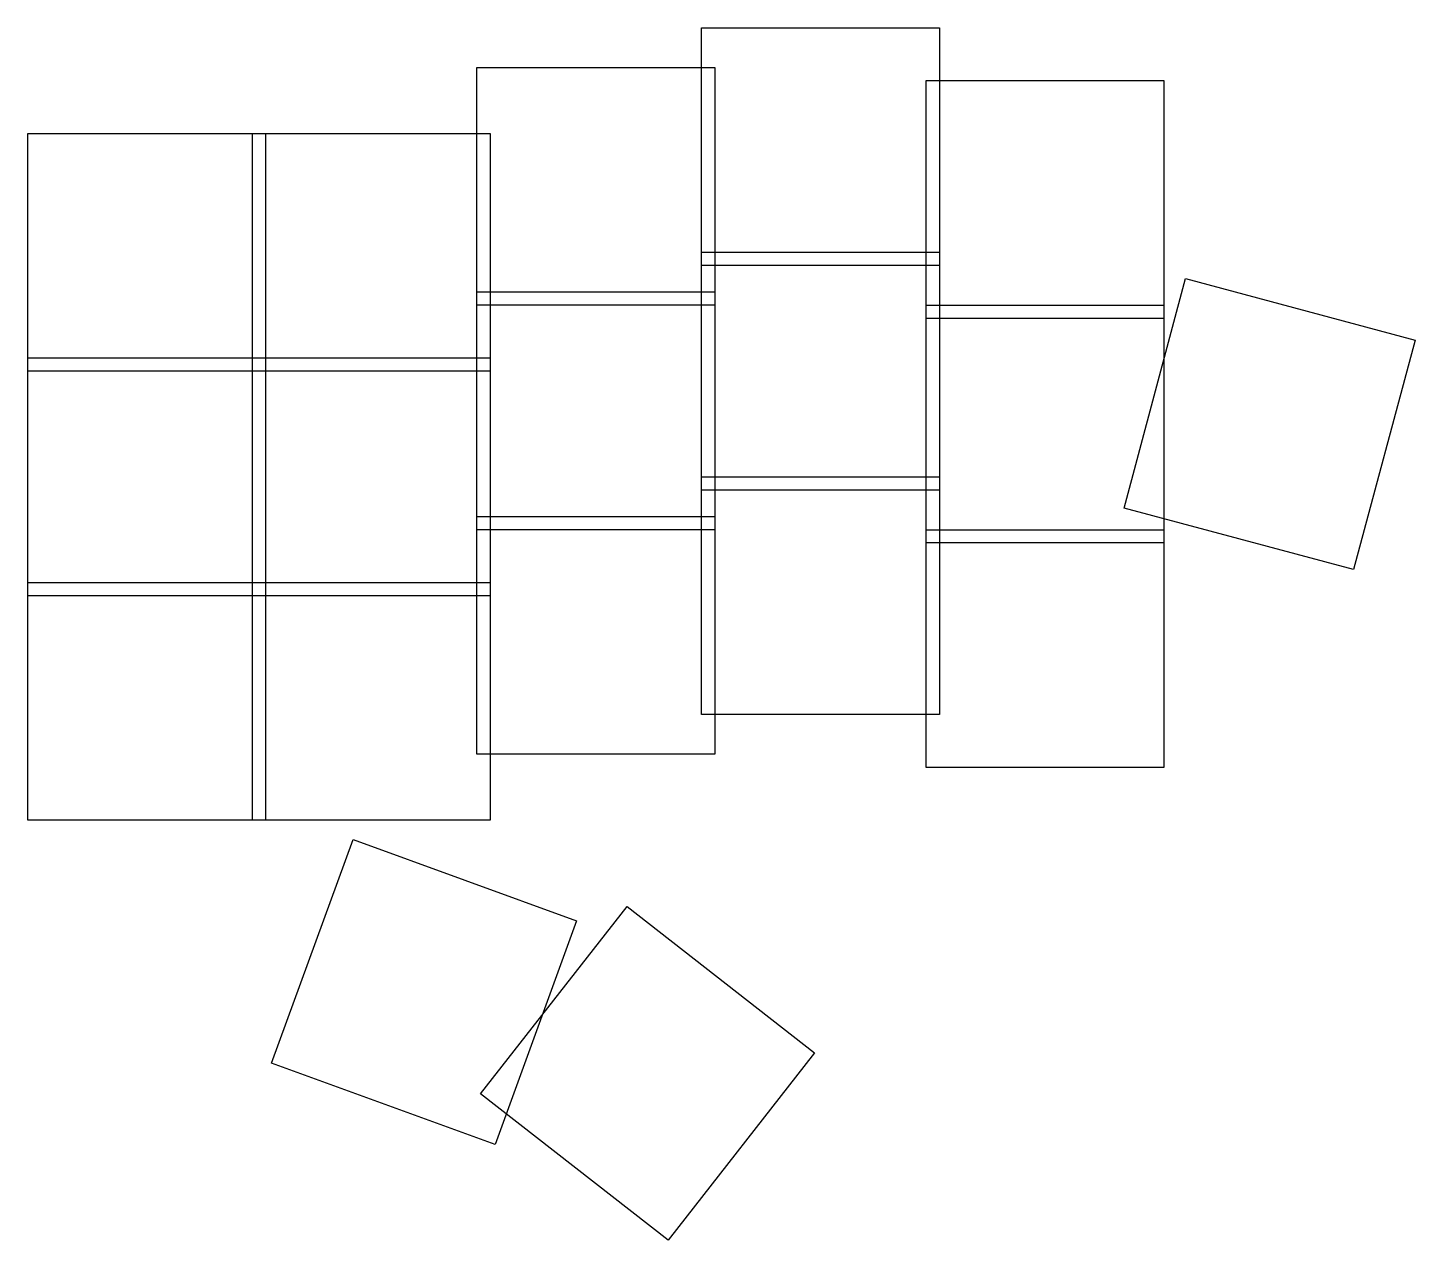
# Model space of a CAD drawing. Header units: millimetres. Extents: x -9 to 96, y -43 to 49.
import ezdxf

# ---------------------------------------------------------------- set-up
doc = ezdxf.new("R2010")
doc.units = ezdxf.units.MM

msp = doc.modelspace()

# ---------------------------------------------------------------- linework, layer by layer
for p, q in [((42, 49), (60, 49)), ((42, 31), (42, 49)), ((60, 49), (60, 31)), ((25, 46), (43, 46)), ((25, 28), (25, 46)), ((43, 46), (43, 28)), ((59, 45), (77, 45)), ((59, 27), (59, 45)), ((77, 45), (77, 27)), ((-9, 41), (9, 41)), ((-9, 23), (-9, 41)), ((8, 41), (26, 41)), ((8, 23), (8, 41)), ((9, 41), (9, 23)), ((26, 41), (26, 23)), ((42, 32), (60, 32)), ((42, 14), (42, 32)), ((60, 32), (60, 14)), ((60, 31), (42, 31)), ((73.98, 12.64), (78.64, 30.02)), ((78.64, 30.02), (96.02, 25.36)), ((25, 29), (43, 29)), ((25, 11), (25, 29)), ((43, 29), (43, 11)), ((43, 28), (25, 28)), ((59, 28), (77, 28)), ((59, 10), (59, 28)), ((77, 28), (77, 10)), ((77, 27), (59, 27)), ((96.02, 25.36), (91.36, 7.98)), ((-9, 24), (9, 24)), ((-9, 6), (-9, 24)), ((8, 24), (26, 24)), ((8, 6), (8, 24)), ((9, 24), (9, 6)), ((26, 24), (26, 6)), ((9, 23), (-9, 23)), ((26, 23), (8, 23)), ((42, 15), (60, 15)), ((42, -3), (42, 15)), ((60, 15), (60, -3)), ((60, 14), (42, 14)), ((91.36, 7.98), (73.98, 12.64)), ((25, 12), (43, 12)), ((25, -6), (25, 12)), ((43, 12), (43, -6)), ((43, 11), (25, 11)), ((59, 11), (77, 11)), ((59, -7), (59, 11)), ((77, 11), (77, -7)), ((77, 10), (59, 10)), ((-9, 7), (9, 7)), ((-9, -11), (-9, 7)), ((8, 7), (26, 7)), ((8, -11), (8, 7)), ((9, 7), (9, -11)), ((26, 7), (26, -11)), ((9, 6), (-9, 6)), ((26, 6), (8, 6)), ((60, -3), (42, -3)), ((43, -6), (25, -6)), ((77, -7), (59, -7)), ((9, -11), (-9, -11)), ((26, -11), (8, -11)), ((9.46, -29.38), (15.62, -12.46)), ((15.62, -12.46), (32.54, -18.62)), ((25.28, -31.71), (36.36, -17.52)), ((36.36, -17.52), (50.55, -28.61)), ((32.54, -18.62), (26.38, -35.54)), ((26.38, -35.54), (9.46, -29.38)), ((50.55, -28.61), (39.47, -42.79)), ((39.47, -42.79), (25.28, -31.71))]:
    msp.add_line(p, q)

doc.saveas('drawing.dxf')
